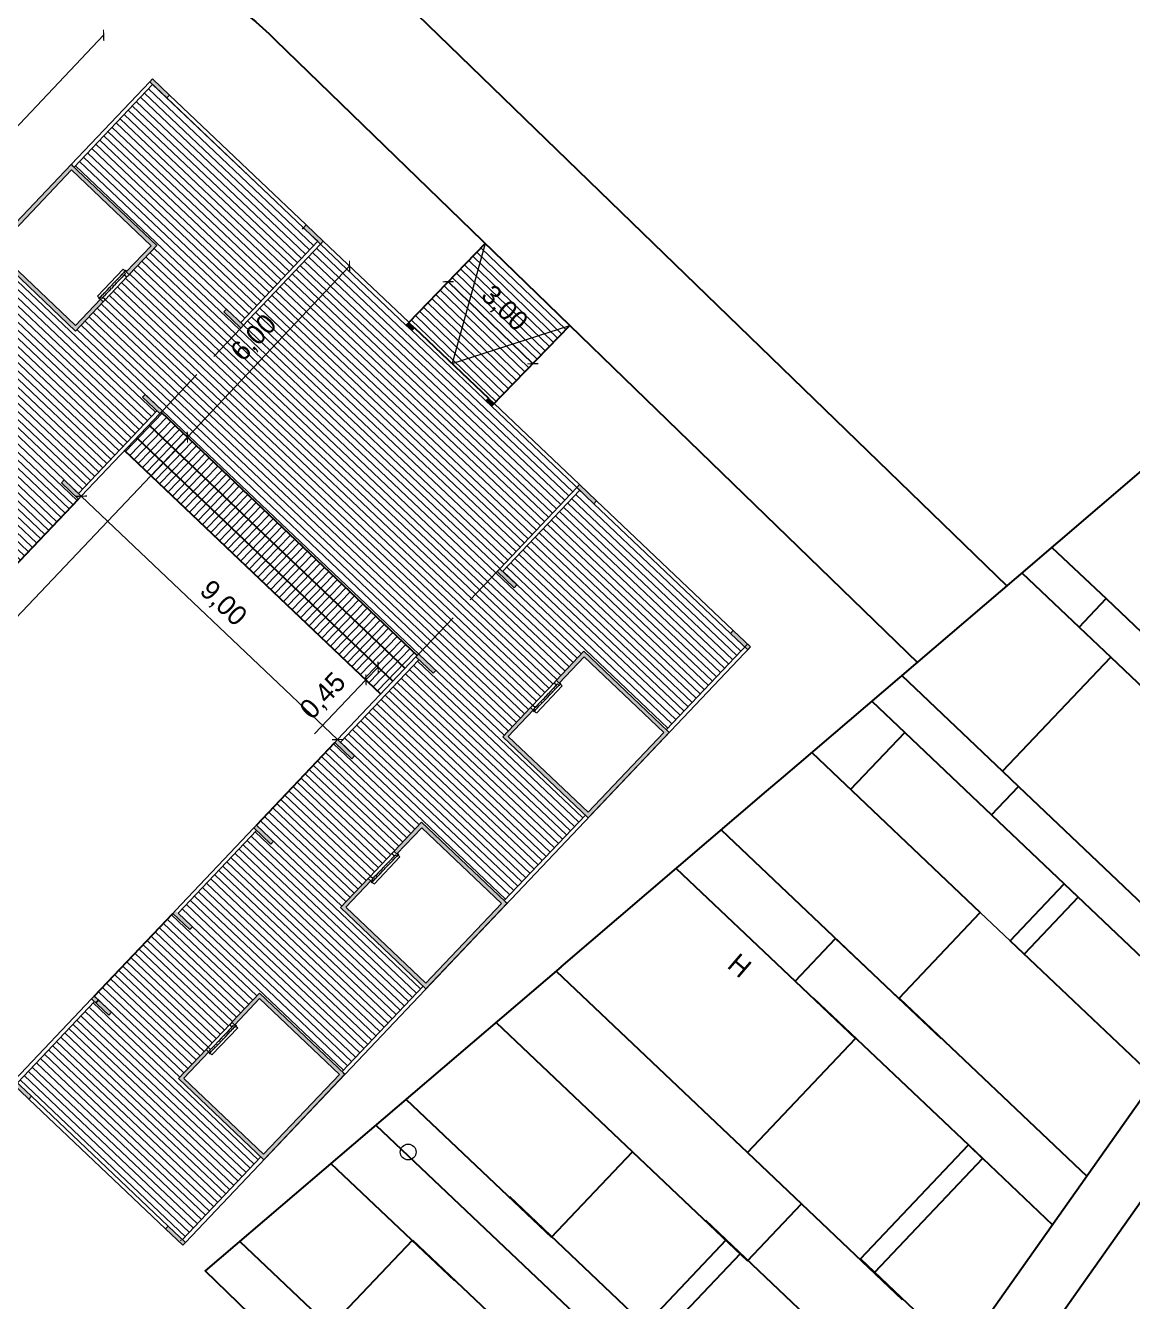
# Model space of a CAD drawing. Header units: inches. Extents: x -3368894 to 5148796, y 84 to 10864301.
# Drawn here: x 503198.61 to 503226.81, y 4346326.32 to 4346358.8 of the extents above; entities that cross this region are included whole.
import ezdxf

# ---------------------------------------------------------------- set-up
doc = ezdxf.new("R2010")
doc.units = ezdxf.units.IN
doc.header["$MEASUREMENT"] = 0
doc.linetypes.add('HIDDEN', pattern=[9.525, 6.35, -3.175])
for name, color, linetype, lineweight in [('cm_alberi in secondo piano', 252, 'Continuous', 9), ('cm_campiture', 252, 'Continuous', 9), ('cm_quote', 174, 'Continuous', 0), ('cm_sezionate', 6, 'Continuous', 9), ('cp_illuminazione', 32, 'Continuous', 9), ('cp_impianti sportivi_linea', 4, 'Continuous', 15), ('cp_piattaforme volumi_linea', 4, 'Continuous', 25)]:
    doc.layers.add(name, color=color, linetype=linetype, lineweight=lineweight)
for name, color, linetype in [('cm_arredi', 251, 'Continuous'), ('cm_arredi secondo piano', 252, 'Continuous'), ('cp_recinzioni leggere_linea', 4, 'Continuous')]:
    doc.layers.add(name, color=color, linetype=linetype)
doc.styles.get("Standard").update_dxf_attribs({"font": 'GOTHIC.TTF'})
doc.dimstyles.new('Quote 200', dxfattribs={"dimtxt": 0.5, "dimasz": 0.2, "dimexe": 1.25, "dimexo": 0.625, "dimgap": 0.2, "dimtad": 1, "dimzin": 1, "dimtxsty": 'Standard', "dimblk": 'ARCHTICK', "dimcen": 2.5, "dimse1": 1, "dimse2": 1, "dimazin": 0, "dimtfac": 1, "dimtmove": 0, "dimatfit": 3, "dimldrblk": 'NONE', "dimfxl": 1, "dimlwd": 0, "dimarcsym": 0})
pattern_1 = [(316.5, (1.06683, -1.03424), (0.103253186354, 0.108806155652), [])]

# ---------------------------------------------------------------- blocks, each defined once
blk = doc.blocks.new('_ArchTick')
at = {"color": 0, "linetype": 'ByBlock', "const_width": 0.15}
blk.add_lwpolyline([(-0.5, -0.5), (0.5, 0.5)], dxfattribs=at)
blk = doc.blocks.new('*D244')
at = {"layer": 'cm_quote', "color": 0, "lineweight": 0, "transparency": 16777216}
blk.add_line((503186.146, 4346343.317), (503200.605, 4346358.546), dxfattribs=at)
at = {"layer": 'DEFPOINTS', "color": 0, "transparency": 16777216}
for p in [(503200.605, 4346358.546), (503201.812, 4346357.4), (503187.354, 4346342.17)]:
    blk.add_point(p, dxfattribs=at)
at = {"layer": 'cm_quote', "color": 0, "lineweight": 0, "transparency": 16777216, "xscale": 0.2, "yscale": 0.2, "zscale": 0.2}
for p, rotation in [((503200.605, 4346358.546), 46.48756121080053), ((503186.146, 4346343.317), 226.4875612108005)]:
    blk.add_blockref('_ArchTick', p, dxfattribs=dict(at, rotation=rotation))
at = {"layer": 'cm_quote', "color": 0, "transparency": 16777216, "insert": (503193.023, 4346351.266), "char_height": 0.5, "attachment_point": 5, "rotation": 46.4876}
blk.add_mtext('21,00', dxfattribs=at)
blk = doc.blocks.new('_None')
blk = doc.blocks.new('*D247')
at = {"layer": 'cm_quote', "color": 0, "lineweight": 0, "transparency": 16777216}
blk.add_line((503192.41, 4346337.439), (503202.737, 4346348.317), dxfattribs=at)
at = {"layer": 'DEFPOINTS', "color": 0, "transparency": 16777216}
for p in [(503202.067, 4346348.954), (503202.737, 4346348.317), (503191.739, 4346338.076)]:
    blk.add_point(p, dxfattribs=at)
at = {"layer": 'cm_quote', "color": 0, "lineweight": 0, "transparency": 16777216, "xscale": 0.2, "yscale": 0.2, "zscale": 0.2}
for p, rotation in [((503202.737, 4346348.317), 46.48756112749354), ((503192.41, 4346337.439), 226.4875611274935)]:
    blk.add_blockref('_ArchTick', p, dxfattribs=dict(at, rotation=rotation))
at = {"layer": 'cm_quote', "color": 0, "transparency": 16777216, "insert": (503197.221, 4346343.213), "char_height": 0.5, "attachment_point": 5, "rotation": 46.4876}
blk.add_mtext('15,00', dxfattribs=at)
blk = doc.blocks.new('*D248')
at = {"layer": 'cm_quote', "color": 0, "lineweight": 0, "transparency": 16777216}
blk.add_line((503200.036, 4346346.814), (503206.563, 4346340.618), dxfattribs=at)
at = {"layer": 'DEFPOINTS', "color": 0, "transparency": 16777216}
for p in [(503201.138, 4346347.975), (503207.665, 4346341.778), (503206.563, 4346340.618)]:
    blk.add_point(p, dxfattribs=at)
at = {"layer": 'cm_quote', "color": 0, "lineweight": 0, "transparency": 16777216, "xscale": 0.2, "yscale": 0.2, "zscale": 0.2}
for p, rotation in [((503200.036, 4346346.814), 136.487561208684), ((503206.563, 4346340.618), 316.487561208684)]:
    blk.add_blockref('_ArchTick', p, dxfattribs=dict(at, rotation=rotation))
at = {"layer": 'cm_quote', "color": 0, "transparency": 16777216, "insert": (503203.634, 4346344.068), "char_height": 0.5, "attachment_point": 5, "rotation": 316.4876}
blk.add_mtext('9,00', dxfattribs=at)
blk = doc.blocks.new('*D249')
at = {"layer": 'cm_quote', "color": 0, "lineweight": 0, "transparency": 16777216}
for p, q in [((503207.596, 4346342.464), (503207.286, 4346342.138)), ((503207.286, 4346342.138), (503205.979, 4346340.762))]:
    blk.add_line(p, q, dxfattribs=at)
at = {"layer": 'DEFPOINTS', "color": 0, "transparency": 16777216}
for p in [(503207.596, 4346342.464), (503207.974, 4346342.105), (503207.665, 4346341.778)]:
    blk.add_point(p, dxfattribs=at)
at = {"layer": 'cm_quote', "color": 0, "lineweight": 0, "transparency": 16777216, "xscale": 0.2, "yscale": 0.2, "zscale": 0.2}
for p, rotation in [((503207.596, 4346342.464), 46.48756120606124), ((503207.286, 4346342.138), 226.4875612060613)]:
    blk.add_blockref('_ArchTick', p, dxfattribs=dict(at, rotation=rotation))
at = {"layer": 'cm_quote', "color": 0, "transparency": 16777216, "insert": (503206.212, 4346341.712), "char_height": 0.5, "attachment_point": 5, "rotation": 46.4876}
blk.add_mtext('0,45', dxfattribs=at)
blk = doc.blocks.new('*D250')
at = {"layer": 'cm_quote', "color": 0, "lineweight": 0, "transparency": 16777216}
blk.add_line((503202.737, 4346348.317), (503206.869, 4346352.669), dxfattribs=at)
at = {"layer": 'DEFPOINTS', "color": 0, "transparency": 16777216}
for p in [(503206.869, 4346352.669), (503206.869, 4346352.669), (503202.737, 4346348.317)]:
    blk.add_point(p, dxfattribs=at)
at = {"layer": 'cm_quote', "color": 0, "lineweight": 0, "transparency": 16777216, "xscale": 0.2, "yscale": 0.2, "zscale": 0.2}
for p, rotation in [((503206.869, 4346352.669), 46.48541118070515), ((503202.737, 4346348.317), 226.4854111807051)]:
    blk.add_blockref('_ArchTick', p, dxfattribs=dict(at, rotation=rotation))
at = {"layer": 'cm_quote', "color": 0, "transparency": 16777216, "insert": (503204.451, 4346350.827), "char_height": 0.5, "attachment_point": 5, "rotation": 46.4854}
blk.add_mtext('6,00', dxfattribs=at)
blk = doc.blocks.new('*D251')
at = {"layer": 'cm_quote', "color": 0, "lineweight": 0, "transparency": 16777216}
blk.add_line((503209.379, 4346352.274), (503211.533, 4346350.186), dxfattribs=at)
at = {"layer": 'DEFPOINTS', "color": 0, "transparency": 16777216}
for p in [(503210.32, 4346353.245), (503212.474, 4346351.157), (503211.533, 4346350.186)]:
    blk.add_point(p, dxfattribs=at)
at = {"layer": 'cm_quote', "color": 0, "lineweight": 0, "transparency": 16777216, "xscale": 0.2, "yscale": 0.2, "zscale": 0.2}
for p, rotation in [((503209.379, 4346352.274), 135.8964610462604), ((503211.533, 4346350.186), 315.8964610462604)]:
    blk.add_blockref('_ArchTick', p, dxfattribs=dict(at, rotation=rotation))
at = {"layer": 'cm_quote', "color": 0, "transparency": 16777216, "insert": (503210.794, 4346351.578), "char_height": 0.5, "attachment_point": 5, "rotation": 315.8965}
blk.add_mtext('3,00', dxfattribs=at)

msp = doc.modelspace()

# ---------------------------------------------------------------- hatches: boundary and pattern name
at = {"layer": 'cm_campiture'}
h = msp.add_hatch(dxfattribs=at)
h.set_pattern_fill('ANSI31', color=256, scale=1.2, angle=271.5)
h.set_pattern_definition(pattern_1)
h.paths.add_polyline_path([(503204.098, 4346351.093), (503203.663, 4346351.506), (503203.732, 4346351.579), (503204.095, 4346351.235), (503206.057, 4346353.302), (503205.694, 4346353.646), (503202.213, 4346356.951), (503202.213, 4346356.951), (503201.85, 4346357.295), (503199.854, 4346355.192), (503201.957, 4346353.195), (503201.253, 4346352.454), (503201.197, 4346352.395), (503201.195, 4346352.397), (503200.623, 4346351.794), (503200.61, 4346351.75), (503200.597, 4346351.763), (503199.891, 4346351.019), (503197.788, 4346353.016), (503195.723, 4346350.84), (503197.825, 4346348.843), (503197.121, 4346348.102), (503197.065, 4346348.043), (503197.063, 4346348.045), (503196.491, 4346347.443), (503196.478, 4346347.399), (503196.465, 4346347.411), (503195.759, 4346346.668), (503193.657, 4346348.665), (503191.592, 4346346.489), (503193.695, 4346344.492), (503192.991, 4346343.751), (503192.935, 4346343.692), (503192.933, 4346343.694), (503192.361, 4346343.092), (503192.348, 4346343.048), (503192.335, 4346343.06), (503191.629, 4346342.317), (503189.526, 4346344.313), (503187.529, 4346342.21), (503187.892, 4346341.866), (503191.373, 4346338.561), (503191.373, 4346338.561), (503191.736, 4346338.217), (503193.698, 4346340.284), (503193.77, 4346340.215), (503193.839, 4346340.287), (503195.836, 4346342.391), (503195.401, 4346342.804), (503195.47, 4346342.876), (503195.832, 4346342.532), (503197.829, 4346344.635), (503197.466, 4346344.979), (503197.535, 4346345.052), (503197.97, 4346344.639), (503199.967, 4346346.742), (503199.532, 4346347.155), (503199.601, 4346347.228), (503199.963, 4346346.883), (503201.96, 4346348.986), (503201.597, 4346349.331), (503201.666, 4346349.403), (503202.101, 4346348.99)])
h = msp.add_hatch(color=256, dxfattribs=at)
h.dxf.hatch_style = 1
h.paths.add_polyline_path([(503202.213, 4346356.951), (503201.778, 4346357.364), (503201.847, 4346357.436), (503202.282, 4346357.023)])
h = msp.add_hatch(color=256, dxfattribs=at)
h.dxf.hatch_style = 1
h.paths.add_polyline_path([(503200.597, 4346351.763), (503200.525, 4346351.832), (503199.888, 4346351.161), (503197.857, 4346353.089), (503199.785, 4346355.119), (503201.816, 4346353.191), (503201.181, 4346352.523), (503201.253, 4346352.454), (503201.957, 4346353.195), (503199.823, 4346355.221), (503199.781, 4346355.261), (503197.716, 4346353.085), (503199.891, 4346351.019), (503199.933, 4346351.063)])
h = msp.add_hatch(color=256, dxfattribs=at)
h.dxf.hatch_style = 1
h.paths.add_polyline_path([(503206.129, 4346353.233), (503205.694, 4346353.646), (503205.763, 4346353.718), (503206.198, 4346353.305)])
h = msp.add_hatch(dxfattribs=at)
h.set_pattern_fill('ANSI31', color=256, scale=1.2, angle=271.5)
h.set_pattern_definition(pattern_1)
h.paths.add_polyline_path([(503212.656, 4346347.036), (503210.598, 4346348.99), (503210.453, 4346349.128), (503210.522, 4346349.201), (503208.519, 4346351.102), (503208.45, 4346351.029), (503208.305, 4346351.167), (503206.129, 4346353.233), (503204.133, 4346351.13), (503204.098, 4346351.093), (503202.101, 4346348.99), (503202.067, 4346348.954), (503208.594, 4346342.757), (503208.628, 4346342.794), (503210.625, 4346344.897), (503210.694, 4346344.969)])
h = msp.add_hatch(dxfattribs=at)
h.set_pattern_fill('ANSI31', color=256, scale=1.2, angle=271)
h.set_pattern_definition([(316, (503210.31989, 4346353.24473), (0.1041988, 0.107901), [])])
h.paths.add_polyline_path([(503210.32, 4346353.245), (503208.375, 4346351.238), (503210.552, 4346349.174), (503212.474, 4346351.157)])
h = msp.add_hatch(color=256, dxfattribs=at)
h.dxf.hatch_style = 1
h.paths.add_polyline_path([(503204.098, 4346351.093), (503203.663, 4346351.506), (503203.732, 4346351.579), (503204.167, 4346351.166)])
h = msp.add_hatch(color=256, dxfattribs=at)
h.dxf.hatch_style = 1
h.paths.add_polyline_path([(503208.45, 4346351.029), (503208.305, 4346351.166), (503208.374, 4346351.239), (503208.519, 4346351.101)])
h = msp.add_hatch(color=256, dxfattribs=at)
h.dxf.hatch_style = 1
h.paths.add_polyline_path([(503202.033, 4346348.918), (503201.597, 4346349.331), (503201.666, 4346349.403), (503202.101, 4346348.99)])
h = msp.add_hatch(color=256, dxfattribs=at)
h.dxf.hatch_style = 1
h.paths.add_polyline_path([(503210.482, 4346349.102), (503210.337, 4346349.239), (503210.406, 4346349.312), (503210.551, 4346349.174)])
h = msp.add_hatch(dxfattribs=at)
h.set_pattern_fill('ANSI31', color=256, scale=1.2, angle=181)
h.set_pattern_definition([(226, (1.06683, -1.03424), (0.107900970051, -0.104198755569), [])])
h.paths.add_polyline_path([(503208.594, 4346342.757), (503202.067, 4346348.954), (503201.138, 4346347.975), (503207.665, 4346341.778)])
h = msp.add_hatch(color=256, dxfattribs=at)
h.dxf.hatch_style = 1
h.paths.add_polyline_path([(503199.967, 4346346.742), (503199.532, 4346347.155), (503199.601, 4346347.228), (503200.036, 4346346.814)])
h = msp.add_hatch(color=256, dxfattribs=at)
h.dxf.hatch_style = 1
h.paths.add_polyline_path([(503213.091, 4346346.623), (503212.656, 4346347.036), (503212.725, 4346347.109), (503213.16, 4346346.696)])
h = msp.add_hatch(dxfattribs=at)
h.set_pattern_fill('ANSI31', color=256, scale=1.2, angle=271.5)
h.set_pattern_definition(pattern_1)
h.paths.add_polyline_path([(503213.091, 4346346.623), (503212.729, 4346346.967), (503210.767, 4346344.9), (503211.129, 4346344.556), (503211.06, 4346344.484), (503210.625, 4346344.897), (503208.628, 4346342.794), (503208.56, 4346342.721), (503208.632, 4346342.652), (503206.635, 4346340.549), (503206.998, 4346340.205), (503206.929, 4346340.132), (503206.494, 4346340.545), (503204.497, 4346338.442), (503204.501, 4346338.301), (503202.504, 4346336.198), (503202.363, 4346336.194), (503200.366, 4346334.091), (503200.801, 4346333.678), (503200.733, 4346333.605), (503200.37, 4346333.949), (503198.408, 4346331.883), (503198.77, 4346331.538), (503202.251, 4346328.233), (503202.58, 4346327.853), (503204.611, 4346329.993), (503202.508, 4346331.989), (503203.214, 4346332.733), (503203.213, 4346332.733), (503203.238, 4346332.759), (503203.841, 4346333.389), (503203.842, 4346333.395), (503203.87, 4346333.424), (503204.573, 4346334.165), (503206.677, 4346332.168), (503208.742, 4346334.344), (503206.639, 4346336.341), (503207.345, 4346337.084), (503207.344, 4346337.084), (503207.369, 4346337.11), (503207.971, 4346337.741), (503207.973, 4346337.746), (503208, 4346337.775), (503208.704, 4346338.516), (503210.807, 4346336.52), (503212.873, 4346338.695), (503210.77, 4346340.692), (503211.475, 4346341.435), (503211.475, 4346341.435), (503211.5, 4346341.461), (503212.102, 4346342.092), (503212.104, 4346342.097), (503212.131, 4346342.126), (503212.835, 4346342.867), (503214.938, 4346340.871), (503216.935, 4346342.974), (503216.572, 4346343.318)])
h = msp.add_hatch(color=256, dxfattribs=at)
h.dxf.hatch_style = 1
h.paths.add_polyline_path([(503211.06, 4346344.484), (503210.625, 4346344.897), (503210.694, 4346344.969), (503211.129, 4346344.556)])
h = msp.add_hatch(color=256, dxfattribs=at)
h.dxf.hatch_style = 1
h.paths.add_polyline_path([(503217.008, 4346342.905), (503216.572, 4346343.318), (503216.641, 4346343.391), (503217.076, 4346342.978)])
h = msp.add_hatch(color=256, dxfattribs=at)
h.dxf.hatch_style = 1
h.paths.add_polyline_path([(503208.995, 4346342.308), (503208.56, 4346342.721), (503208.628, 4346342.794), (503209.064, 4346342.38)])
h = msp.add_hatch(color=256, dxfattribs=at)
h.dxf.hatch_style = 1
h.paths.add_polyline_path([(503211.475, 4346341.435), (503211.548, 4346341.366), (503210.911, 4346340.695), (503212.942, 4346338.768), (503214.87, 4346340.798), (503212.839, 4346342.726), (503212.204, 4346342.057), (503212.132, 4346342.126), (503212.835, 4346342.867), (503214.969, 4346340.841), (503215.011, 4346340.802), (503212.945, 4346338.626), (503210.77, 4346340.692), (503210.811, 4346340.735)])
h = msp.add_hatch(color=256, dxfattribs=at)
h.dxf.hatch_style = 1
h.paths.add_polyline_path([(503206.929, 4346340.132), (503206.494, 4346340.545), (503206.563, 4346340.618), (503206.998, 4346340.205)])
h = msp.add_hatch(color=256, dxfattribs=at)
h.dxf.hatch_style = 1
h.paths.add_polyline_path([(503204.864, 4346337.957), (503204.429, 4346338.37), (503204.497, 4346338.442), (503204.933, 4346338.029)])
h = msp.add_hatch(color=256, dxfattribs=at)
h.dxf.hatch_style = 1
h.paths.add_polyline_path([(503207.345, 4346337.084), (503207.417, 4346337.015), (503206.78, 4346336.344), (503208.811, 4346334.416), (503210.739, 4346336.447), (503208.708, 4346338.375), (503208.073, 4346337.706), (503208.001, 4346337.775), (503208.704, 4346338.516), (503210.838, 4346336.49), (503210.88, 4346336.451), (503208.814, 4346334.275), (503206.639, 4346336.341), (503206.68, 4346336.384)])
h = msp.add_hatch(color=256, dxfattribs=at)
h.dxf.hatch_style = 1
h.paths.add_polyline_path([(503202.798, 4346335.781), (503202.363, 4346336.194), (503202.432, 4346336.267), (503202.867, 4346335.853)])
h = msp.add_hatch(color=256, dxfattribs=at)
h.dxf.hatch_style = 1
h.paths.add_polyline_path([(503203.214, 4346332.733), (503203.286, 4346332.664), (503202.649, 4346331.993), (503204.68, 4346330.065), (503206.608, 4346332.096), (503204.577, 4346334.024), (503203.942, 4346333.355), (503203.87, 4346333.424), (503204.573, 4346334.165), (503206.708, 4346332.139), (503206.749, 4346332.099), (503204.684, 4346329.924), (503202.508, 4346331.989), (503202.549, 4346332.033)])
h = msp.add_hatch(color=256, dxfattribs=at)
h.dxf.hatch_style = 1
h.paths.add_polyline_path([(503200.733, 4346333.605), (503200.297, 4346334.018), (503200.366, 4346334.091), (503200.801, 4346333.678)])
h = msp.add_hatch(color=256, dxfattribs=at)
h.dxf.hatch_style = 1
h.paths.add_polyline_path([(503198.702, 4346331.466), (503198.266, 4346331.879), (503198.335, 4346331.951), (503198.77, 4346331.538)])
h = msp.add_hatch(color=256, dxfattribs=at)
h.dxf.hatch_style = 1
h.paths.add_polyline_path([(503202.618, 4346327.748), (503202.183, 4346328.161), (503202.251, 4346328.233), (503202.687, 4346327.82)])

# ---------------------------------------------------------------- linework, layer by layer
at = {"layer": 'cm_arredi'}
for points in [[(503223.689, 4346335.499), (503225.065, 4346336.95), (503225.428, 4346336.606), (503224.051, 4346335.155), (503223.689, 4346335.499)], [(503219.877, 4346327.4), (503222.629, 4346330.302), (503222.992, 4346329.958), (503220.239, 4346327.056), (503219.877, 4346327.4)]]:
    msp.add_lwpolyline(points, dxfattribs=at)
msp.add_lwpolyline([(503216.463, 4346327.881), (503214.399, 4346325.704), (503214.761, 4346325.36), (503216.826, 4346327.537)], close=True, dxfattribs=at)
at = {"layer": 'cm_arredi secondo piano'}
for points in [[(503223.854, 4346344.74), (503228.16, 4346348.418)], [(503237.962, 4346346.928), (503234.763, 4346342.402), (503217.485, 4346317.953), (503216.319, 4346316.302), (503210.754, 4346308.428), (503292.201, 4346238.632), (503344.384, 4346165.22), (503360.654, 4346175.934), (503358.546, 4346179.325), (503343.323, 4346169.299)], [(503239.055, 4346345.876), (503235.988, 4346341.536), (503218.71, 4346317.087), (503217.544, 4346315.437), (503212.768, 4346308.678), (503293.317, 4346239.651), (503343.323, 4346169.299)], [(503223.446, 4346344.392), (503223.854, 4346344.74)], [(503218.317, 4346340.011), (503223.446, 4346344.392)], [(503217.489, 4346339.304), (503217.919, 4346339.671), (503217.92, 4346339.672), (503218.317, 4346340.011)], [(503212.254, 4346334.833), (503217.489, 4346339.304)], [(503212.254, 4346334.833), (503203.191, 4346327.092), (503215.508, 4346315.155)]]:
    msp.add_lwpolyline(points, dxfattribs=at)
at = {"layer": 'cm_campiture', "linetype": 'HIDDEN', "ltscale": 0.5}
msp.add_lwpolyline([(503210.32, 4346353.245), (503209.477, 4346350.193), (503212.474, 4346351.157)], dxfattribs=at)
at = {"layer": 'cm_campiture', "linetype": 'HIDDEN', "ltscale": 0.2}
for points in [[(503202.101, 4346348.99), (503204.098, 4346351.093)], [(503208.628, 4346342.794), (503210.625, 4346344.897)]]:
    msp.add_lwpolyline(points, dxfattribs=at)
at = {"layer": 'cm_sezionate'}
for p, q in [((503197.716, 4346353.085), (503199.781, 4346355.261)), ((503199.781, 4346355.261), (503201.957, 4346353.195)), ((503199.823, 4346355.221), (503199.781, 4346355.261)), ((503197.857, 4346353.089), (503199.785, 4346355.119)), ((503199.785, 4346355.119), (503201.816, 4346353.191)), ((503197.716, 4346353.085), (503199.891, 4346351.019)), ((503197.857, 4346353.089), (503199.888, 4346351.161)), ((503201.816, 4346353.191), (503201.181, 4346352.523)), ((503201.957, 4346353.195), (503201.253, 4346352.454)), ((503201.103, 4346352.596), (503200.447, 4346351.905)), ((503201.22, 4346352.423), (503200.623, 4346351.794)), ((503200.899, 4346352.278), (503200.957, 4346352.34)), ((503200.993, 4346352.305), (503200.935, 4346352.244)), ((503200.965, 4346352.347), (503200.957, 4346352.34)), ((503200.957, 4346352.34), (503200.963, 4346352.335)), ((503200.97, 4346352.342), (503200.963, 4346352.335)), ((503200.965, 4346352.347), (503201.024, 4346352.409)), ((503200.965, 4346352.347), (503200.97, 4346352.342)), ((503200.995, 4346352.318), (503200.988, 4346352.311)), ((503200.993, 4346352.305), (503200.988, 4346352.311)), ((503201.001, 4346352.313), (503200.995, 4346352.318)), ((503201.06, 4346352.375), (503201.001, 4346352.313)), ((503201.031, 4346352.417), (503201.024, 4346352.409)), ((503201.024, 4346352.409), (503201.029, 4346352.404)), ((503201.037, 4346352.412), (503201.029, 4346352.404)), ((503201.031, 4346352.417), (503201.074, 4346352.463)), ((503201.031, 4346352.417), (503201.037, 4346352.412)), ((503201.062, 4346352.388), (503201.054, 4346352.38)), ((503201.06, 4346352.375), (503201.054, 4346352.38)), ((503201.067, 4346352.383), (503201.062, 4346352.388)), ((503201.111, 4346352.429), (503201.067, 4346352.383)), ((503201.079, 4346352.468), (503201.074, 4346352.463)), ((503201.074, 4346352.463), (503201.08, 4346352.458)), ((503201.079, 4346352.468), (503201.127, 4346352.518)), ((503201.084, 4346352.463), (503201.079, 4346352.468)), ((503201.08, 4346352.458), (503201.084, 4346352.463)), ((503201.147, 4346352.554), (503201.103, 4346352.596)), ((503201.11, 4346352.439), (503201.105, 4346352.434)), ((503201.105, 4346352.434), (503201.111, 4346352.429)), ((503201.115, 4346352.434), (503201.11, 4346352.439)), ((503201.115, 4346352.434), (503201.111, 4346352.429)), ((503201.135, 4346352.454), (503201.115, 4346352.434)), ((503201.12, 4346352.525), (503201.147, 4346352.554)), ((503201.123, 4346352.523), (503201.12, 4346352.525)), ((503201.123, 4346352.523), (503201.163, 4346352.484)), ((503201.135, 4346352.454), (503201.163, 4346352.484)), ((503201.182, 4346352.41), (503201.135, 4346352.454)), ((503201.147, 4346352.554), (503201.162, 4346352.569)), ((503201.158, 4346352.544), (503201.147, 4346352.554)), ((503201.172, 4346352.559), (503201.158, 4346352.544)), ((503201.158, 4346352.544), (503201.249, 4346352.458)), ((503201.162, 4346352.569), (503201.172, 4346352.559)), ((503201.182, 4346352.41), (503201.226, 4346352.425)), ((503201.253, 4346352.454), (503201.226, 4346352.425)), ((503200.581, 4346351.943), (503200.625, 4346351.99)), ((503200.625, 4346351.99), (503200.634, 4346351.999)), ((503200.625, 4346351.99), (503200.631, 4346351.985)), ((503200.631, 4346351.985), (503200.639, 4346351.993)), ((503200.634, 4346351.999), (503200.692, 4346352.06)), ((503200.634, 4346351.999), (503200.639, 4346351.993)), ((503200.728, 4346352.026), (503200.67, 4346351.964)), ((503200.692, 4346352.06), (503200.701, 4346352.069)), ((503200.692, 4346352.06), (503200.697, 4346352.055)), ((503200.697, 4346352.055), (503200.706, 4346352.064)), ((503200.701, 4346352.069), (503200.756, 4346352.128)), ((503200.701, 4346352.069), (503200.706, 4346352.064)), ((503200.723, 4346352.031), (503200.732, 4346352.04)), ((503200.728, 4346352.026), (503200.723, 4346352.031)), ((503200.737, 4346352.035), (503200.732, 4346352.04)), ((503200.792, 4346352.093), (503200.737, 4346352.035)), ((503200.756, 4346352.128), (503200.766, 4346352.138)), ((503200.756, 4346352.128), (503200.762, 4346352.123)), ((503200.762, 4346352.123), (503200.771, 4346352.133)), ((503200.766, 4346352.138), (503200.823, 4346352.198)), ((503200.766, 4346352.138), (503200.771, 4346352.133)), ((503200.787, 4346352.099), (503200.796, 4346352.109)), ((503200.792, 4346352.093), (503200.787, 4346352.099)), ((503200.802, 4346352.103), (503200.796, 4346352.109)), ((503200.859, 4346352.164), (503200.802, 4346352.103)), ((503200.823, 4346352.198), (503200.833, 4346352.208)), ((503200.823, 4346352.198), (503200.829, 4346352.193)), ((503200.829, 4346352.193), (503200.838, 4346352.203)), ((503200.833, 4346352.208), (503200.891, 4346352.27)), ((503200.833, 4346352.208), (503200.838, 4346352.203)), ((503200.854, 4346352.169), (503200.863, 4346352.179)), ((503200.859, 4346352.164), (503200.854, 4346352.169)), ((503200.869, 4346352.174), (503200.863, 4346352.179)), ((503200.927, 4346352.236), (503200.869, 4346352.174)), ((503200.891, 4346352.27), (503200.899, 4346352.278)), ((503200.891, 4346352.27), (503200.897, 4346352.265)), ((503200.897, 4346352.265), (503200.905, 4346352.273)), ((503200.899, 4346352.278), (503200.905, 4346352.273)), ((503200.922, 4346352.241), (503200.93, 4346352.249)), ((503200.927, 4346352.236), (503200.922, 4346352.241)), ((503200.935, 4346352.244), (503200.93, 4346352.249)), ((503200.525, 4346351.832), (503199.888, 4346351.161)), ((503200.597, 4346351.763), (503199.891, 4346351.019)), ((503200.496, 4346351.859), (503200.447, 4346351.905)), ((503200.483, 4346351.845), (503200.496, 4346351.859)), ((503200.494, 4346351.835), (503200.483, 4346351.845)), ((503200.507, 4346351.849), (503200.494, 4346351.835)), ((503200.496, 4346351.859), (503200.52, 4346351.885)), ((503200.496, 4346351.859), (503200.507, 4346351.849)), ((503200.597, 4346351.763), (503200.507, 4346351.849)), ((503200.52, 4346351.885), (503200.559, 4346351.848)), ((503200.524, 4346351.883), (503200.576, 4346351.937)), ((503200.56, 4346351.849), (503200.524, 4346351.883)), ((503200.559, 4346351.848), (503200.56, 4346351.849)), ((503200.588, 4346351.879), (503200.56, 4346351.849)), ((503200.581, 4346351.943), (503200.576, 4346351.937)), ((503200.576, 4346351.937), (503200.581, 4346351.932)), ((503200.587, 4346351.938), (503200.581, 4346351.943)), ((503200.581, 4346351.932), (503200.587, 4346351.938)), ((503200.612, 4346351.903), (503200.588, 4346351.879)), ((503200.588, 4346351.879), (503200.635, 4346351.834)), ((503200.622, 4346351.789), (503200.597, 4346351.763)), ((503200.606, 4346351.908), (503200.612, 4346351.914)), ((503200.612, 4346351.903), (503200.606, 4346351.908)), ((503200.617, 4346351.909), (503200.612, 4346351.914)), ((503200.661, 4346351.955), (503200.617, 4346351.909)), ((503200.635, 4346351.834), (503200.622, 4346351.789)), ((503200.656, 4346351.961), (503200.664, 4346351.969)), ((503200.661, 4346351.955), (503200.656, 4346351.961)), ((503200.67, 4346351.964), (503200.664, 4346351.969)), ((503212.835, 4346342.867), (503212.132, 4346342.126)), ((503212.839, 4346342.726), (503212.204, 4346342.057)), ((503214.969, 4346340.841), (503212.835, 4346342.867)), ((503214.87, 4346340.798), (503212.839, 4346342.726)), ((503212.102, 4346342.092), (503211.505, 4346341.463)), ((503212.281, 4346341.984), (503211.625, 4346341.293)), ((503212.063, 4346341.929), (503212.004, 4346341.867)), ((503212.063, 4346341.929), (503212.068, 4346341.924)), ((503212.076, 4346341.932), (503212.068, 4346341.924)), ((503212.114, 4346341.983), (503212.07, 4346341.937)), ((503212.07, 4346341.937), (503212.076, 4346341.932)), ((503212.091, 4346342.053), (503212.104, 4346342.097)), ((503212.091, 4346342.053), (503212.138, 4346342.008)), ((503212.101, 4346341.908), (503212.094, 4346341.9)), ((503212.107, 4346341.903), (503212.101, 4346341.908)), ((503212.131, 4346342.126), (503212.104, 4346342.097)), ((503212.107, 4346341.903), (503212.15, 4346341.948)), ((503212.118, 4346341.987), (503212.114, 4346341.983)), ((503212.119, 4346341.977), (503212.114, 4346341.983)), ((503212.138, 4346342.008), (503212.118, 4346341.987)), ((503212.118, 4346341.987), (503212.124, 4346341.982)), ((503212.124, 4346341.982), (503212.119, 4346341.977)), ((503212.226, 4346342.036), (503212.136, 4346342.122)), ((503212.138, 4346342.008), (503212.166, 4346342.038)), ((503212.144, 4346341.953), (503212.149, 4346341.958)), ((503212.15, 4346341.948), (503212.144, 4346341.953)), ((503212.149, 4346341.958), (503212.154, 4346341.953)), ((503212.154, 4346341.953), (503212.15, 4346341.948)), ((503212.154, 4346341.953), (503212.203, 4346342.004)), ((503212.207, 4346341.999), (503212.166, 4346342.038)), ((503212.207, 4346341.999), (503212.21, 4346341.997)), ((503212.21, 4346341.997), (503212.237, 4346342.026)), ((503212.241, 4346342.051), (503212.226, 4346342.036)), ((503212.226, 4346342.036), (503212.237, 4346342.026)), ((503212.237, 4346342.026), (503212.251, 4346342.041)), ((503212.237, 4346342.026), (503212.281, 4346341.984)), ((503212.251, 4346342.041), (503212.241, 4346342.051)), ((503211.731, 4346341.58), (503211.673, 4346341.518)), ((503211.731, 4346341.58), (503211.737, 4346341.574)), ((503211.737, 4346341.574), (503211.746, 4346341.584)), ((503211.795, 4346341.647), (503211.74, 4346341.589)), ((503211.74, 4346341.589), (503211.746, 4346341.584)), ((503211.776, 4346341.555), (503211.832, 4346341.613)), ((503211.795, 4346341.647), (503211.801, 4346341.642)), ((503211.801, 4346341.642), (503211.81, 4346341.652)), ((503211.862, 4346341.718), (503211.805, 4346341.657)), ((503211.805, 4346341.657), (503211.81, 4346341.652)), ((503211.826, 4346341.618), (503211.836, 4346341.628)), ((503211.832, 4346341.613), (503211.826, 4346341.618)), ((503211.832, 4346341.613), (503211.841, 4346341.623)), ((503211.841, 4346341.623), (503211.836, 4346341.628)), ((503211.841, 4346341.623), (503211.899, 4346341.684)), ((503211.862, 4346341.718), (503211.868, 4346341.713)), ((503211.868, 4346341.713), (503211.877, 4346341.723)), ((503211.93, 4346341.79), (503211.872, 4346341.728)), ((503211.872, 4346341.728), (503211.877, 4346341.723)), ((503211.893, 4346341.689), (503211.902, 4346341.699)), ((503211.899, 4346341.684), (503211.893, 4346341.689)), ((503211.899, 4346341.684), (503211.908, 4346341.693)), ((503211.908, 4346341.693), (503211.902, 4346341.699)), ((503211.908, 4346341.693), (503211.967, 4346341.755)), ((503211.93, 4346341.79), (503211.936, 4346341.784)), ((503211.936, 4346341.784), (503211.944, 4346341.793)), ((503211.997, 4346341.859), (503211.939, 4346341.798)), ((503211.939, 4346341.798), (503211.944, 4346341.793)), ((503211.961, 4346341.76), (503211.969, 4346341.769)), ((503211.967, 4346341.755), (503211.961, 4346341.76)), ((503211.967, 4346341.755), (503211.975, 4346341.764)), ((503211.975, 4346341.764), (503211.969, 4346341.769)), ((503211.975, 4346341.764), (503212.033, 4346341.825)), ((503211.997, 4346341.859), (503212.002, 4346341.854)), ((503212.009, 4346341.862), (503212.002, 4346341.854)), ((503212.004, 4346341.867), (503212.009, 4346341.862)), ((503212.035, 4346341.838), (503212.027, 4346341.83)), ((503212.033, 4346341.825), (503212.027, 4346341.83)), ((503212.04, 4346341.833), (503212.033, 4346341.825)), ((503212.04, 4346341.833), (503212.035, 4346341.838)), ((503212.04, 4346341.833), (503212.099, 4346341.895)), ((503212.099, 4346341.895), (503212.094, 4346341.9)), ((503212.107, 4346341.903), (503212.099, 4346341.895)), ((503211.475, 4346341.435), (503210.77, 4346340.692)), ((503211.543, 4346341.371), (503210.906, 4346340.7)), ((503211.5, 4346341.461), (503211.475, 4346341.435)), ((503211.475, 4346341.435), (503211.566, 4346341.349)), ((503211.545, 4346341.477), (503211.5, 4346341.461)), ((503211.591, 4346341.432), (503211.545, 4346341.477)), ((503211.566, 4346341.349), (503211.553, 4346341.336)), ((503211.553, 4346341.336), (503211.564, 4346341.326)), ((503211.562, 4346341.402), (503211.563, 4346341.403)), ((503211.601, 4346341.365), (503211.562, 4346341.402)), ((503211.591, 4346341.432), (503211.563, 4346341.403)), ((503211.563, 4346341.403), (503211.599, 4346341.368)), ((503211.564, 4346341.326), (503211.576, 4346341.339)), ((503211.576, 4346341.339), (503211.566, 4346341.349)), ((503211.576, 4346341.339), (503211.601, 4346341.365)), ((503211.576, 4346341.339), (503211.62, 4346341.297)), ((503211.615, 4346341.457), (503211.591, 4346341.432)), ((503211.599, 4346341.368), (503211.651, 4346341.423)), ((503211.615, 4346341.457), (503211.62, 4346341.452)), ((503211.664, 4346341.509), (503211.62, 4346341.463)), ((503211.62, 4346341.463), (503211.626, 4346341.458)), ((503211.62, 4346341.452), (503211.626, 4346341.458)), ((503211.646, 4346341.428), (503211.651, 4346341.434)), ((503211.651, 4346341.423), (503211.646, 4346341.428)), ((503211.651, 4346341.434), (503211.656, 4346341.429)), ((503211.656, 4346341.429), (503211.651, 4346341.423)), ((503211.656, 4346341.429), (503211.7, 4346341.475)), ((503211.664, 4346341.509), (503211.67, 4346341.504)), ((503211.67, 4346341.504), (503211.678, 4346341.513)), ((503211.673, 4346341.518), (503211.678, 4346341.513)), ((503211.695, 4346341.48), (503211.703, 4346341.489)), ((503211.7, 4346341.475), (503211.695, 4346341.48)), ((503211.7, 4346341.475), (503211.709, 4346341.484)), ((503211.709, 4346341.484), (503211.703, 4346341.489)), ((503211.709, 4346341.484), (503211.767, 4346341.545)), ((503211.762, 4346341.55), (503211.771, 4346341.56)), ((503211.767, 4346341.545), (503211.762, 4346341.55)), ((503211.767, 4346341.545), (503211.776, 4346341.555)), ((503211.776, 4346341.555), (503211.771, 4346341.56)), ((503212.945, 4346338.626), (503210.77, 4346340.692)), ((503212.942, 4346338.768), (503210.911, 4346340.695)), ((503212.942, 4346338.768), (503214.87, 4346340.798)), ((503212.945, 4346338.626), (503215.011, 4346340.802)), ((503214.969, 4346340.841), (503215.011, 4346340.802)), ((503208.704, 4346338.516), (503208.001, 4346337.775)), ((503208.708, 4346338.375), (503208.073, 4346337.706)), ((503210.838, 4346336.49), (503208.704, 4346338.516)), ((503210.739, 4346336.447), (503208.708, 4346338.375)), ((503207.971, 4346337.741), (503207.375, 4346337.112)), ((503207.96, 4346337.702), (503207.973, 4346337.746)), ((503207.96, 4346337.702), (503208.007, 4346337.657)), ((503208, 4346337.775), (503207.973, 4346337.746)), ((503208.095, 4346337.685), (503208.005, 4346337.771)), ((503208.007, 4346337.657), (503208.035, 4346337.687)), ((503208.076, 4346337.648), (503208.035, 4346337.687)), ((503208.11, 4346337.7), (503208.095, 4346337.685)), ((503208.095, 4346337.685), (503208.106, 4346337.675)), ((503208.106, 4346337.675), (503208.12, 4346337.69)), ((503208.12, 4346337.69), (503208.11, 4346337.7)), ((503208.15, 4346337.633), (503207.494, 4346336.942)), ((503207.731, 4346337.367), (503207.674, 4346337.306)), ((503207.731, 4346337.367), (503207.737, 4346337.361)), ((503207.737, 4346337.361), (503207.746, 4346337.371)), ((503207.8, 4346337.438), (503207.741, 4346337.376)), ((503207.741, 4346337.376), (503207.746, 4346337.371)), ((503207.777, 4346337.342), (503207.836, 4346337.404)), ((503207.8, 4346337.438), (503207.805, 4346337.433)), ((503207.805, 4346337.433), (503207.813, 4346337.442)), ((503207.866, 4346337.508), (503207.808, 4346337.447)), ((503207.808, 4346337.447), (503207.813, 4346337.442)), ((503207.83, 4346337.409), (503207.838, 4346337.418)), ((503207.836, 4346337.404), (503207.83, 4346337.409)), ((503207.836, 4346337.404), (503207.844, 4346337.412)), ((503207.844, 4346337.412), (503207.838, 4346337.418)), ((503207.844, 4346337.412), (503207.902, 4346337.474)), ((503207.866, 4346337.508), (503207.871, 4346337.503)), ((503207.879, 4346337.511), (503207.871, 4346337.503)), ((503207.932, 4346337.578), (503207.873, 4346337.516)), ((503207.873, 4346337.516), (503207.879, 4346337.511)), ((503207.904, 4346337.487), (503207.896, 4346337.479)), ((503207.902, 4346337.474), (503207.896, 4346337.479)), ((503207.909, 4346337.482), (503207.902, 4346337.474)), ((503207.909, 4346337.482), (503207.904, 4346337.487)), ((503207.909, 4346337.482), (503207.968, 4346337.543)), ((503207.932, 4346337.578), (503207.937, 4346337.573)), ((503207.945, 4346337.581), (503207.937, 4346337.573)), ((503207.983, 4346337.631), (503207.94, 4346337.586)), ((503207.94, 4346337.586), (503207.945, 4346337.581)), ((503207.97, 4346337.557), (503207.963, 4346337.549)), ((503207.968, 4346337.543), (503207.963, 4346337.549)), ((503207.976, 4346337.551), (503207.968, 4346337.543)), ((503207.976, 4346337.551), (503207.97, 4346337.557)), ((503207.976, 4346337.551), (503208.019, 4346337.597)), ((503207.987, 4346337.636), (503207.983, 4346337.631)), ((503207.988, 4346337.626), (503207.983, 4346337.631)), ((503208.007, 4346337.657), (503207.987, 4346337.636)), ((503207.987, 4346337.636), (503207.993, 4346337.631)), ((503207.993, 4346337.631), (503207.988, 4346337.626)), ((503208.013, 4346337.602), (503208.018, 4346337.607)), ((503208.019, 4346337.597), (503208.013, 4346337.602)), ((503208.018, 4346337.607), (503208.024, 4346337.602)), ((503208.024, 4346337.602), (503208.019, 4346337.597)), ((503208.024, 4346337.602), (503208.072, 4346337.653)), ((503208.076, 4346337.648), (503208.079, 4346337.646)), ((503208.079, 4346337.646), (503208.106, 4346337.675)), ((503208.106, 4346337.675), (503208.15, 4346337.633)), ((503207.345, 4346337.084), (503206.639, 4346336.341)), ((503207.369, 4346337.11), (503207.344, 4346337.084)), ((503207.344, 4346337.084), (503207.435, 4346336.998)), ((503207.414, 4346337.126), (503207.369, 4346337.11)), ((503207.461, 4346337.081), (503207.414, 4346337.126)), ((503207.431, 4346337.051), (503207.432, 4346337.052)), ((503207.47, 4346337.014), (503207.431, 4346337.051)), ((503207.461, 4346337.081), (503207.432, 4346337.052)), ((503207.432, 4346337.052), (503207.468, 4346337.017)), ((503207.484, 4346337.106), (503207.461, 4346337.081)), ((503207.468, 4346337.017), (503207.52, 4346337.072)), ((503207.484, 4346337.106), (503207.489, 4346337.101)), ((503207.533, 4346337.158), (503207.489, 4346337.112)), ((503207.489, 4346337.112), (503207.495, 4346337.107)), ((503207.489, 4346337.101), (503207.495, 4346337.107)), ((503207.515, 4346337.077), (503207.52, 4346337.083)), ((503207.52, 4346337.072), (503207.515, 4346337.077)), ((503207.52, 4346337.083), (503207.526, 4346337.077)), ((503207.526, 4346337.077), (503207.52, 4346337.072)), ((503207.526, 4346337.077), (503207.57, 4346337.124)), ((503207.533, 4346337.158), (503207.539, 4346337.153)), ((503207.539, 4346337.153), (503207.547, 4346337.162)), ((503207.6, 4346337.228), (503207.542, 4346337.167)), ((503207.542, 4346337.167), (503207.547, 4346337.162)), ((503207.564, 4346337.129), (503207.573, 4346337.138)), ((503207.57, 4346337.124), (503207.564, 4346337.129)), ((503207.57, 4346337.124), (503207.578, 4346337.133)), ((503207.578, 4346337.133), (503207.573, 4346337.138)), ((503207.578, 4346337.133), (503207.636, 4346337.194)), ((503207.6, 4346337.228), (503207.606, 4346337.223)), ((503207.606, 4346337.223), (503207.615, 4346337.233)), ((503207.664, 4346337.296), (503207.609, 4346337.238)), ((503207.609, 4346337.238), (503207.615, 4346337.233)), ((503207.631, 4346337.199), (503207.64, 4346337.209)), ((503207.636, 4346337.194), (503207.631, 4346337.199)), ((503207.636, 4346337.194), (503207.645, 4346337.204)), ((503207.645, 4346337.204), (503207.64, 4346337.209)), ((503207.645, 4346337.204), (503207.701, 4346337.262)), ((503207.664, 4346337.296), (503207.67, 4346337.291)), ((503207.67, 4346337.291), (503207.679, 4346337.301)), ((503207.674, 4346337.306), (503207.679, 4346337.301)), ((503207.695, 4346337.267), (503207.705, 4346337.277)), ((503207.701, 4346337.262), (503207.695, 4346337.267)), ((503207.701, 4346337.262), (503207.71, 4346337.272)), ((503207.71, 4346337.272), (503207.705, 4346337.277)), ((503207.71, 4346337.272), (503207.768, 4346337.332)), ((503207.762, 4346337.337), (503207.772, 4346337.347)), ((503207.768, 4346337.332), (503207.762, 4346337.337)), ((503207.768, 4346337.332), (503207.777, 4346337.342)), ((503207.777, 4346337.342), (503207.772, 4346337.347)), ((503207.412, 4346337.019), (503206.776, 4346336.349)), ((503207.435, 4346336.998), (503207.422, 4346336.985)), ((503207.422, 4346336.985), (503207.433, 4346336.975)), ((503207.433, 4346336.975), (503207.446, 4346336.988)), ((503207.446, 4346336.988), (503207.435, 4346336.998)), ((503207.446, 4346336.988), (503207.47, 4346337.014)), ((503207.446, 4346336.988), (503207.489, 4346336.946)), ((503208.811, 4346334.416), (503210.739, 4346336.447)), ((503208.814, 4346334.275), (503210.88, 4346336.451)), ((503210.838, 4346336.49), (503210.88, 4346336.451)), ((503208.814, 4346334.275), (503206.639, 4346336.341)), ((503208.811, 4346334.416), (503206.78, 4346336.344)), ((503204.573, 4346334.165), (503203.87, 4346333.424)), ((503206.749, 4346332.099), (503204.573, 4346334.165)), ((503204.577, 4346334.024), (503203.942, 4346333.355)), ((503206.608, 4346332.096), (503204.577, 4346334.024)), ((503203.841, 4346333.389), (503203.244, 4346332.761)), ((503204.019, 4346333.282), (503203.363, 4346332.591)), ((503203.735, 4346333.157), (503203.677, 4346333.096)), ((503203.735, 4346333.157), (503203.74, 4346333.152)), ((503203.748, 4346333.159), (503203.74, 4346333.152)), ((503203.801, 4346333.226), (503203.742, 4346333.165)), ((503203.742, 4346333.165), (503203.748, 4346333.159)), ((503203.773, 4346333.135), (503203.765, 4346333.128)), ((503203.778, 4346333.13), (503203.773, 4346333.135)), ((503203.778, 4346333.13), (503203.837, 4346333.192)), ((503203.801, 4346333.226), (503203.806, 4346333.221)), ((503203.814, 4346333.229), (503203.806, 4346333.221)), ((503203.852, 4346333.28), (503203.809, 4346333.235)), ((503203.809, 4346333.235), (503203.814, 4346333.229)), ((503203.829, 4346333.35), (503203.842, 4346333.395)), ((503203.829, 4346333.35), (503203.876, 4346333.306)), ((503203.839, 4346333.205), (503203.832, 4346333.197)), ((503203.837, 4346333.192), (503203.832, 4346333.197)), ((503203.845, 4346333.2), (503203.837, 4346333.192)), ((503203.845, 4346333.2), (503203.839, 4346333.205)), ((503203.87, 4346333.424), (503203.842, 4346333.395)), ((503203.845, 4346333.2), (503203.888, 4346333.246)), ((503203.856, 4346333.285), (503203.852, 4346333.28)), ((503203.857, 4346333.275), (503203.852, 4346333.28)), ((503203.876, 4346333.306), (503203.856, 4346333.285)), ((503203.856, 4346333.285), (503203.862, 4346333.28)), ((503203.862, 4346333.28), (503203.857, 4346333.275)), ((503203.964, 4346333.334), (503203.874, 4346333.419)), ((503203.876, 4346333.306), (503203.905, 4346333.336)), ((503203.883, 4346333.251), (503203.887, 4346333.256)), ((503203.888, 4346333.246), (503203.883, 4346333.251)), ((503203.887, 4346333.256), (503203.893, 4346333.251)), ((503203.893, 4346333.251), (503203.888, 4346333.246)), ((503203.893, 4346333.251), (503203.941, 4346333.301)), ((503203.945, 4346333.297), (503203.905, 4346333.336)), ((503203.945, 4346333.297), (503203.948, 4346333.295)), ((503203.948, 4346333.295), (503203.975, 4346333.323)), ((503203.979, 4346333.349), (503203.964, 4346333.334)), ((503203.964, 4346333.334), (503203.975, 4346333.323)), ((503203.975, 4346333.323), (503203.99, 4346333.338)), ((503203.975, 4346333.323), (503204.019, 4346333.282)), ((503203.99, 4346333.338), (503203.979, 4346333.349)), ((503203.408, 4346332.802), (503203.416, 4346332.811)), ((503203.469, 4346332.877), (503203.411, 4346332.816)), ((503203.411, 4346332.816), (503203.416, 4346332.811)), ((503203.447, 4346332.781), (503203.505, 4346332.843)), ((503203.469, 4346332.877), (503203.475, 4346332.872)), ((503203.475, 4346332.872), (503203.484, 4346332.881)), ((503203.534, 4346332.945), (503203.478, 4346332.887)), ((503203.478, 4346332.887), (503203.484, 4346332.881)), ((503203.5, 4346332.848), (503203.509, 4346332.858)), ((503203.505, 4346332.843), (503203.5, 4346332.848)), ((503203.505, 4346332.843), (503203.514, 4346332.852)), ((503203.514, 4346332.852), (503203.509, 4346332.858)), ((503203.514, 4346332.852), (503203.57, 4346332.911)), ((503203.534, 4346332.945), (503203.539, 4346332.94)), ((503203.539, 4346332.94), (503203.548, 4346332.95)), ((503203.601, 4346333.015), (503203.543, 4346332.955)), ((503203.543, 4346332.955), (503203.548, 4346332.95)), ((503203.564, 4346332.916), (503203.574, 4346332.926)), ((503203.57, 4346332.911), (503203.564, 4346332.916)), ((503203.57, 4346332.911), (503203.579, 4346332.921)), ((503203.579, 4346332.921), (503203.574, 4346332.926)), ((503203.579, 4346332.921), (503203.637, 4346332.981)), ((503203.601, 4346333.015), (503203.606, 4346333.01)), ((503203.606, 4346333.01), (503203.615, 4346333.02)), ((503203.669, 4346333.087), (503203.61, 4346333.025)), ((503203.61, 4346333.025), (503203.615, 4346333.02)), ((503203.631, 4346332.986), (503203.641, 4346332.996)), ((503203.637, 4346332.981), (503203.631, 4346332.986)), ((503203.637, 4346332.981), (503203.646, 4346332.991)), ((503203.646, 4346332.991), (503203.641, 4346332.996)), ((503203.646, 4346332.991), (503203.705, 4346333.053)), ((503203.669, 4346333.087), (503203.674, 4346333.082)), ((503203.674, 4346333.082), (503203.682, 4346333.09)), ((503203.677, 4346333.096), (503203.682, 4346333.09)), ((503203.699, 4346333.058), (503203.707, 4346333.066)), ((503203.705, 4346333.053), (503203.699, 4346333.058)), ((503203.705, 4346333.053), (503203.713, 4346333.061)), ((503203.713, 4346333.061), (503203.707, 4346333.066)), ((503203.713, 4346333.061), (503203.771, 4346333.123)), ((503203.771, 4346333.123), (503203.765, 4346333.128)), ((503203.778, 4346333.13), (503203.771, 4346333.123)), ((503203.214, 4346332.733), (503202.508, 4346331.989)), ((503203.281, 4346332.668), (503202.645, 4346331.997)), ((503203.238, 4346332.759), (503203.213, 4346332.733)), ((503203.213, 4346332.733), (503203.304, 4346332.647)), ((503203.283, 4346332.774), (503203.238, 4346332.759)), ((503203.33, 4346332.73), (503203.283, 4346332.774)), ((503203.304, 4346332.647), (503203.291, 4346332.634)), ((503203.291, 4346332.634), (503203.302, 4346332.623)), ((503203.3, 4346332.699), (503203.301, 4346332.7)), ((503203.339, 4346332.663), (503203.3, 4346332.699)), ((503203.33, 4346332.73), (503203.301, 4346332.7)), ((503203.301, 4346332.7), (503203.337, 4346332.666)), ((503203.302, 4346332.623), (503203.315, 4346332.637)), ((503203.315, 4346332.637), (503203.304, 4346332.647)), ((503203.315, 4346332.637), (503203.339, 4346332.663)), ((503203.315, 4346332.637), (503203.359, 4346332.595)), ((503203.353, 4346332.755), (503203.33, 4346332.73)), ((503203.337, 4346332.666), (503203.389, 4346332.72)), ((503203.353, 4346332.755), (503203.358, 4346332.749)), ((503203.402, 4346332.807), (503203.358, 4346332.76)), ((503203.358, 4346332.76), (503203.364, 4346332.755)), ((503203.358, 4346332.749), (503203.364, 4346332.755)), ((503203.384, 4346332.725), (503203.389, 4346332.731)), ((503203.389, 4346332.72), (503203.384, 4346332.725)), ((503203.389, 4346332.731), (503203.395, 4346332.726)), ((503203.395, 4346332.726), (503203.389, 4346332.72)), ((503203.395, 4346332.726), (503203.439, 4346332.773)), ((503203.402, 4346332.807), (503203.408, 4346332.802)), ((503203.433, 4346332.778), (503203.442, 4346332.787)), ((503203.439, 4346332.773), (503203.433, 4346332.778)), ((503203.439, 4346332.773), (503203.447, 4346332.781)), ((503203.447, 4346332.781), (503203.442, 4346332.787)), ((503204.684, 4346329.924), (503202.508, 4346331.989)), ((503204.68, 4346330.065), (503202.649, 4346331.993)), ((503204.68, 4346330.065), (503206.608, 4346332.096)), ((503204.684, 4346329.924), (503206.749, 4346332.099)), ((503206.708, 4346332.139), (503206.749, 4346332.099))]:
    msp.add_line(p, q, dxfattribs=at)
for points in [[(503201.778, 4346357.364), (503199.781, 4346355.261)], [(503201.85, 4346357.295), (503199.854, 4346355.192)], [(503202.213, 4346356.951), (503201.778, 4346357.364), (503201.847, 4346357.436), (503202.282, 4346357.023), (503202.213, 4346356.951)], [(503202.213, 4346356.951), (503205.694, 4346353.646)], [(503202.282, 4346357.023), (503205.763, 4346353.718)], [(503206.129, 4346353.233), (503205.694, 4346353.646), (503205.763, 4346353.718), (503206.198, 4346353.305), (503206.129, 4346353.233)], [(503206.057, 4346353.302), (503204.095, 4346351.235)], [(503206.198, 4346353.305), (503208.375, 4346351.24)], [(503206.129, 4346353.233), (503204.133, 4346351.13)], [(503206.129, 4346353.233), (503208.305, 4346351.166)], [(503204.098, 4346351.093), (503203.663, 4346351.506), (503203.732, 4346351.579), (503204.167, 4346351.166), (503204.098, 4346351.093)], [(503208.45, 4346351.029), (503208.305, 4346351.166), (503208.374, 4346351.239), (503208.519, 4346351.101), (503208.45, 4346351.029)], [(503202.033, 4346348.918), (503201.597, 4346349.331), (503201.666, 4346349.403), (503202.101, 4346348.99), (503202.033, 4346348.918)], [(503210.482, 4346349.102), (503210.337, 4346349.239), (503210.406, 4346349.312), (503210.551, 4346349.174), (503210.482, 4346349.102)], [(503210.482, 4346349.102), (503212.773, 4346346.925)], [(503210.552, 4346349.174), (503212.725, 4346347.109)], [(503201.96, 4346348.986), (503199.963, 4346346.883)], [(503202.033, 4346348.918), (503200.036, 4346346.814)], [(503199.967, 4346346.742), (503199.532, 4346347.155), (503199.601, 4346347.228), (503200.036, 4346346.814), (503199.967, 4346346.742)], [(503213.091, 4346346.623), (503212.656, 4346347.036), (503212.725, 4346347.109), (503213.16, 4346346.696), (503213.091, 4346346.623)], [(503212.656, 4346347.036), (503210.694, 4346344.969)], [(503212.729, 4346346.967), (503210.767, 4346344.9)], [(503213.091, 4346346.623), (503216.572, 4346343.318)], [(503213.16, 4346346.696), (503216.641, 4346343.391)], [(503211.06, 4346344.484), (503210.625, 4346344.897), (503210.694, 4346344.969), (503211.129, 4346344.556), (503211.06, 4346344.484)], [(503217.008, 4346342.905), (503216.572, 4346343.318), (503216.641, 4346343.391), (503217.076, 4346342.978), (503217.008, 4346342.905)], [(503202.687, 4346327.82), (503217.076, 4346342.978)], [(503214.938, 4346340.871), (503217.004, 4346343.046)], [(503208.56, 4346342.721), (503206.563, 4346340.618)], [(503208.632, 4346342.652), (503206.635, 4346340.549)], [(503208.995, 4346342.308), (503208.56, 4346342.721), (503208.628, 4346342.794)], [(503209.064, 4346342.38), (503208.995, 4346342.308)], [(503206.929, 4346340.132), (503206.494, 4346340.545), (503206.563, 4346340.618), (503206.998, 4346340.205), (503206.929, 4346340.132)], [(503210.807, 4346336.52), (503212.873, 4346338.695)], [(503204.429, 4346338.37), (503202.432, 4346336.267)], [(503204.864, 4346337.957), (503204.429, 4346338.37), (503204.497, 4346338.442)], [(503204.501, 4346338.301), (503202.504, 4346336.198)], [(503204.933, 4346338.029), (503204.864, 4346337.957)], [(503202.798, 4346335.781), (503202.363, 4346336.194), (503202.432, 4346336.267)], [(503202.867, 4346335.853), (503202.798, 4346335.781)], [(503206.677, 4346332.168), (503208.742, 4346334.344)], [(503200.297, 4346334.018), (503198.335, 4346331.951)], [(503200.37, 4346333.949), (503198.408, 4346331.883)], [(503200.733, 4346333.605), (503200.297, 4346334.018), (503200.366, 4346334.091), (503200.801, 4346333.678), (503200.733, 4346333.605)], [(503198.702, 4346331.466), (503198.266, 4346331.879), (503198.335, 4346331.951), (503198.77, 4346331.538), (503198.702, 4346331.466)], [(503198.77, 4346331.538), (503202.251, 4346328.233)], [(503198.702, 4346331.466), (503202.183, 4346328.161)], [(503202.614, 4346327.889), (503204.611, 4346329.993)], [(503202.618, 4346327.748), (503202.183, 4346328.161), (503202.251, 4346328.233), (503202.687, 4346327.82), (503202.618, 4346327.748)]]:
    msp.add_lwpolyline(points, dxfattribs=at)
at = {"layer": 'cp_illuminazione'}
msp.add_circle((503208.361, 4346330.119), 0.201, dxfattribs=at)
at = {"layer": 'cp_impianti sportivi_linea'}
msp.add_lwpolyline([(503222.932, 4346336.217), (503223.689, 4346335.499)], dxfattribs=at)
at = {"layer": 'cp_piattaforme volumi_linea'}
for points in [[(503196.593, 4346363.331, -0.263962), (503207.226, 4346360.408), (503223.609, 4346344.531)], [(503198.401, 4346360.651, -0.087766), (503198.401, 4346360.651, -0.238879), (503204.98, 4346358.421), (503221.338, 4346342.568)]]:
    msp.add_lwpolyline(points, format="xyb", dxfattribs=at)
for points in [[(503205.694, 4346353.646), (503205.66, 4346353.61)], [(503208.374, 4346351.239), (503210.32, 4346353.245)], [(503208.519, 4346351.101), (503210.406, 4346349.312)], [(503212.474, 4346351.157), (503210.482, 4346349.102)], [(503202.067, 4346348.954), (503208.594, 4346342.757)], [(503201.757, 4346348.628), (503208.284, 4346342.431)], [(503201.447, 4346348.301), (503207.974, 4346342.105)], [(503201.138, 4346347.975), (503207.665, 4346341.778)], [(503197.97, 4346344.639), (503199.967, 4346346.742)], [(503204.497, 4346338.442), (503206.494, 4346340.545)], [(503200.366, 4346334.091), (503202.363, 4346336.194)], [(503200.406, 4346333.915), (503200.475, 4346333.988)]]:
    msp.add_lwpolyline(points, dxfattribs=at)
msp.add_lwpolyline([(503216.968, 4346343.081), (503216.968, 4346343.081)], close=True, dxfattribs=at)
at = {"layer": 'cp_recinzioni leggere_linea'}
for points in [[(503224.757, 4346345.512), (503226.134, 4346344.206)], [(503223.993, 4346344.859), (503225.446, 4346343.48)], [(503225.446, 4346343.48), (503226.134, 4346344.206)], [(503226.134, 4346344.206), (503228.109, 4346342.332)], [(503225.446, 4346343.48), (503226.254, 4346342.714)], [(503223.501, 4346339.812), (503226.254, 4346342.714)], [(503226.254, 4346342.714), (503228.642, 4346340.449)], [(503220.934, 4346342.246), (503223.501, 4346339.812)], [(503220.169, 4346341.593), (503221.006, 4346340.799)], [(503219.63, 4346339.348), (503221.006, 4346340.799)], [(503221.006, 4346340.799), (503223.217, 4346338.703)], [(503218.64, 4346340.287), (503222.932, 4346336.217)], [(503223.501, 4346339.812), (503223.905, 4346339.428)], [(503223.217, 4346338.703), (503223.905, 4346339.428)], [(503223.905, 4346339.428), (503227.261, 4346336.246)], [(503223.217, 4346338.703), (503225.065, 4346336.95)], [(503216.334, 4346338.317), (503220.856, 4346334.029)], [(503215.187, 4346337.338), (503218.216, 4346334.465)], [(503225.065, 4346336.95), (503228.565, 4346333.631)], [(503220.867, 4346334.04), (503222.932, 4346336.217)], [(503218.216, 4346334.465), (503219.248, 4346335.553)], [(503219.248, 4346335.553), (503221.934, 4346333.006)], [(503223.689, 4346335.499), (503227.399, 4346331.981)], [(503212.129, 4346334.725), (503217.002, 4346330.104)], [(503218.216, 4346334.465), (503219.754, 4346333.006)], [(503218.687, 4346334.04), (503222.629, 4346330.302)], [(503220.867, 4346334.04), (503225.649, 4346329.505)], [(503210.599, 4346333.419), (503214.071, 4346330.126)], [(503217.002, 4346330.104), (503219.754, 4346333.006)], [(503208.306, 4346331.46), (503212.007, 4346327.95)], [(503207.541, 4346330.807), (503213.75, 4346324.918)], [(503222.629, 4346330.302), (503224.774, 4346328.267)], [(503212.007, 4346327.95), (503214.071, 4346330.126)], [(503214.071, 4346330.126), (503217.002, 4346327.347)], [(503217.002, 4346330.104), (503218.378, 4346328.799)], [(503206.394, 4346329.828), (503209.539, 4346326.845)], [(503210.94, 4346328.984), (503215.935, 4346324.247)], [(503217.002, 4346327.347), (503218.378, 4346328.799)], [(503218.378, 4346328.799), (503220.943, 4346326.365)], [(503215.935, 4346328.382), (503218.973, 4346325.5)], [(503204.075, 4346327.846), (503216.29, 4346316.261)], [(503208.472, 4346327.879), (503205.554, 4346324.802)], [(503208.472, 4346327.879), (503211.651, 4346324.864)], [(503219.877, 4346327.4), (503222.442, 4346324.967)]]:
    msp.add_lwpolyline(points, dxfattribs=at)

# ---------------------------------------------------------------- texts
at = {"layer": 'cm_alberi in secondo piano', "insert": (503216.458, 4346334.834), "char_height": 0.5, "attachment_point": 7, "rotation": 319.4053}
msp.add_mtext_dynamic_manual_height_columns('H', width=4.59023, gutter_width=1, heights=[0], dxfattribs=at)

# ---------------------------------------------------------------- dimensions: what is measured, and where the dimension line sits
at = {"layer": 'cm_quote'}
for p1, p2, distance, picture, middle in [((503187.354, 4346342.17), (503201.812, 4346357.4), 1.665, '*D244', (503193.023, 4346351.266)), ((503210.32, 4346353.245), (503212.474, 4346351.157), -1.353, '*D251', (503210.794, 4346351.578)), ((503202.737, 4346348.317), (503206.869, 4346352.669), 0, '*D250', (503204.451, 4346350.827)), ((503191.739, 4346338.076), (503202.067, 4346348.954), -0.924, '*D247', (503197.221, 4346343.213)), ((503201.138, 4346347.975), (503207.665, 4346341.778), -1.6, '*D248', (503203.634, 4346344.068))]:
    dim = msp.add_aligned_dim(p1=p1, p2=p2, distance=distance, dimstyle='Quote 200', dxfattribs=at)
    dim.commit()
    dim.dimension.update_dxf_attribs({"geometry": picture, "text_midpoint": middle})
dim = msp.add_linear_dim(base=(503207.596, 4346342.464), p1=(503207.665, 4346341.778), p2=(503207.974, 4346342.105), angle=46.4876, dimstyle='Quote 200', dxfattribs=at)
dim.commit()
dim.dimension.update_dxf_attribs({"geometry": '*D249', "text_midpoint": (503206.564, 4346341.377), "dimtype": 161})

doc.saveas('drawing.dxf')
